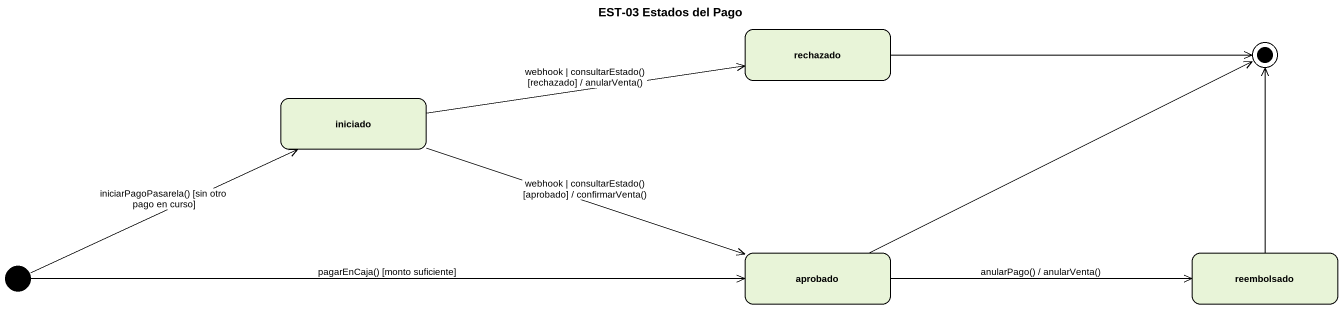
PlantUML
@startuml
title EST-03 Estados del Pago
hide empty description
state rechazado
state iniciado
state aprobado
state reembolsado
[*] -right-> iniciado : iniciarPagoPasarela() [sin otro pago en curso]
[*] -right-> aprobado : pagarEnCaja() [monto suficiente]
iniciado -right-> rechazado : webhook | consultarEstado() [rechazado] / anularVenta()
iniciado -right-> aprobado : webhook | consultarEstado() [aprobado] / confirmarVenta()
aprobado -right-> reembolsado : anularPago() / anularVenta()
rechazado -right-> [*]
aprobado -right-> [*]
reembolsado -up-> [*]
@enduml
